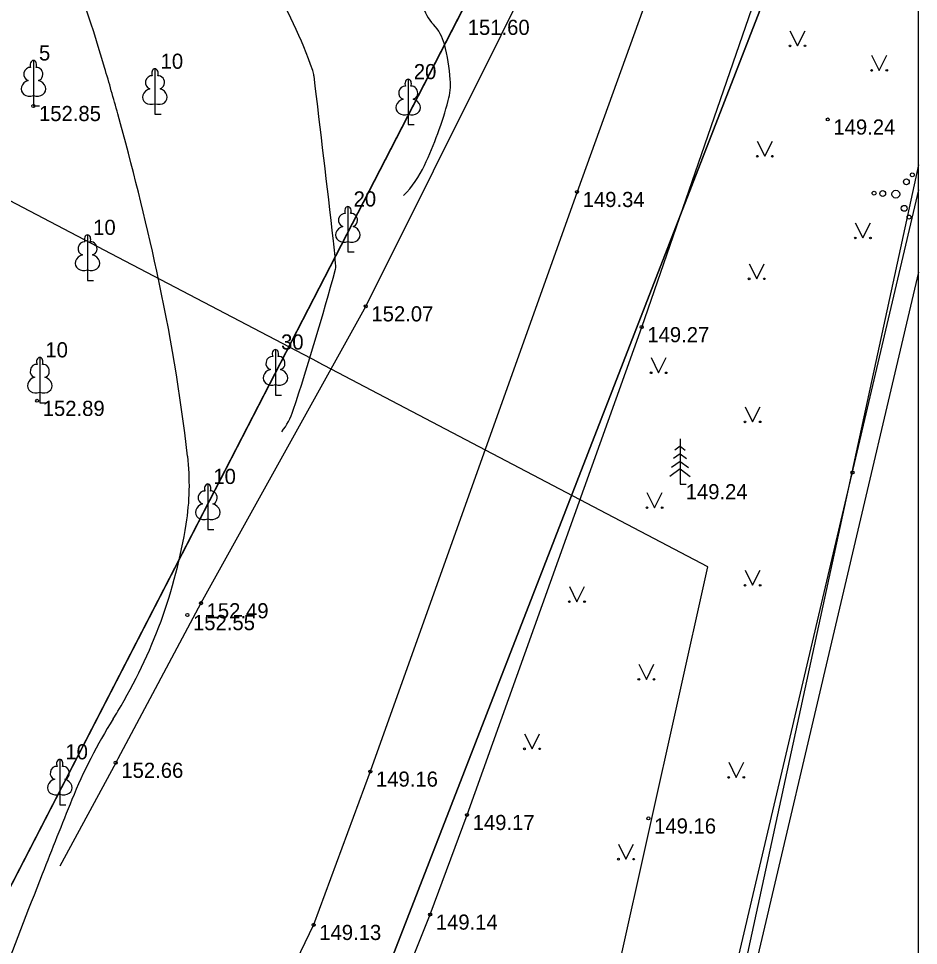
# Model space of a CAD drawing. Extents: x 635408 to 635605, y 303897 to 304038.
# Drawn here: x 635496.72 to 635526.42, y 303956.55 to 303987.14 of the extents above; entities that cross this region are included whole.
import ezdxf

# ---------------------------------------------------------------- set-up
doc = ezdxf.new("R2010")
doc.units = 0
for name, color, linetype in [('BUVE_BDET_####_####_#', 7, 'Continuous'), ('BUVE_EKAS_####_####_#', 7, 'Continuous'), ('BUVE_EKAS_VEKT_####_#', 7, 'Continuous'), ('CELI_CAPM_####_####_#', 7, 'Continuous'), ('GAZE_VADP_ZSPD_####_#', 7, 'Continuous'), ('RAMI_PLAN_####_TKST_#', 7, 'Continuous'), ('RELJ_AATZ_####_TKST_#', 7, 'Continuous'), ('RELJ_ELEM_####_####_#', 7, 'Continuous'), ('RELJ_HORZ_PAMT_####_#', 7, 'Continuous'), ('RELJ_HORZ_RESN_####_#', 7, 'Continuous'), ('RELJ_NOGA_####_####_#', 7, 'Continuous'), ('ROBZ_UZMR_####_####_#', 7, 'Continuous'), ('TERT_DIAM_####_TKST_#', 7, 'Continuous'), ('TERT_ELEM_####_####_#', 7, 'Continuous')]:
    doc.layers.add(name, color=color, linetype=linetype)

msp = doc.modelspace()

# ---------------------------------------------------------------- linework, layer by layer
at = {"layer": 'BUVE_BDET_####_####_#'}
msp.add_line((635526.422, 303981.489), (635516.059, 303937.367), dxfattribs=at)
at = {"layer": 'BUVE_EKAS_####_####_#'}
msp.add_line((635526.422, 303978.777), (635516.826, 303937.919), dxfattribs=at)
at = {"layer": 'BUVE_EKAS_VEKT_####_#'}
msp.add_line((635526.422, 303935.904), (635526.422, 303982.314), dxfattribs=at)
msp.add_lwpolyline([(635526.422, 303982.314), (635516.72, 303937.579), (635526.422, 303935.904)], dxfattribs=at)
at = {"layer": 'CELI_CAPM_####_####_#'}
for points in [[(635516.059, 303937.367), (635510.395, 303938.891), (635506.217, 303942.172), (635505.532, 303943.798), (635505.524, 303945.63), (635510.307, 303957.572), (635511.524, 303960.86), (635517.288, 303976.961), (635521.237, 303988.395), (635522.76, 303990.827), (635526.422, 303991.103)], [(635518.496, 303990.661), (635515.154, 303981.422), (635508.332, 303962.292), (635506.461, 303957.231), (635501.081, 303946.051)]]:
    msp.add_lwpolyline(points, dxfattribs=at)
at = {"layer": 'GAZE_VADP_ZSPD_####_#'}
for p, q in [((635519.467, 303969.052), (635506.596, 303975.805)), ((635511.141, 303931.556), (635519.467, 303969.052))]:
    msp.add_line(p, q, dxfattribs=at)
for points in [[(635471.994, 303993.961), (635500, 303979.273)], [(635500, 303979.273), (635506.599, 303975.812)]]:
    msp.add_lwpolyline(points, dxfattribs=at)
at = {"layer": 'RAMI_PLAN_####_TKST_#'}
msp.add_line((635526.422, 303931.556), (635526.422, 304027.057), dxfattribs=at)
msp.add_line((635526.422, 303931.556), (635526.422, 304027.057), dxfattribs=at)
at = {"layer": 'RELJ_ELEM_####_####_#'}
for centre in [(635497.211, 303984.259), (635523.429, 303983.813), (635515.154, 303981.422), (635508.182, 303977.647), (635517.288, 303976.961), (635497.334, 303974.528), (635524.246, 303972.159), (635502.743, 303967.848), (635502.294, 303967.457), (635499.929, 303962.582), (635508.332, 303962.292), (635511.524, 303960.86), (635517.512, 303960.746), (635510.307, 303957.572), (635506.461, 303957.231)]:
    msp.add_circle(centre, 0.05, dxfattribs=at)
at = {"layer": 'RELJ_HORZ_PAMT_####_#'}
for centre, radius, start, end in [((635452.132, 303971.574), 49.441, 16.3894, 22.0946), ((635511.535, 303987.988), 1.531, 194.9977, 223.0523), ((635509.298, 303985.898), 1.531, 15.0463, 43.0523), ((635504.865, 303984.706), 6.121, 3.9439, 15.0463), ((635405.433, 303957.84), 98.117, 15.46043, 16.38939), ((635508.884, 303984.983), 2.092, 344.8957, 3.9439), ((635498.39, 303987.816), 12.962, 334.8032, 344.8957), ((635405.433, 303957.84), 98.117, 12.34039, 15.46043), ((635506.804, 303983.857), 3.663, 315.755, 334.8032), ((635440.51, 303965.514), 62.21, 6.63523, 12.34039), ((635494.154, 303971.754), 8.205, 350.8832, 6.6352), ((635485.195, 303973.191), 17.279, 328.9634, 350.8832), ((635485.195, 303973.191), 17.279, 327.9819, 328.9634), ((635514.496, 303954.869), 17.279, 147.9819, 157.9206), ((635705.329, 303877.46), 223.215, 157.92062, 158.60045), ((635959.763, 303777.751), 496.488, 158.60045, 159.05628)]:
    msp.add_arc(centre, radius, start, end, dxfattribs=at)
at = {"layer": 'RELJ_HORZ_RESN_####_#'}
for centre, radius, start, end in [((635490.584, 303979.818), 16.812, 19.4927, 30.8231), ((635505.679, 303985.161), 0.8, 6.9166, 19.4927), ((634727.062, 303890.709), 785.125, 6.516001, 6.916595), ((635487.356, 303977.549), 19.887, 4.1041, 6.516), ((635421.823, 304001.94), 88.423, 341.72601, 344.87399), ((635506.877, 303978.95), 0.316, 344.874, 4.1041), ((635503.515, 303974.964), 2.391, 322.4959, 341.726)]:
    msp.add_arc(centre, radius, start, end, dxfattribs=at)
at = {"layer": 'RELJ_NOGA_####_####_#'}
for points in [[(635515.055, 303992.508), (635514.861, 303991.047), (635508.182, 303977.647)], [(635508.182, 303977.647), (635502.743, 303967.848), (635500, 303962.715)], [(635500, 303962.715), (635499.929, 303962.582)], [(635499.929, 303962.582), (635498.082, 303959.169)]]:
    msp.add_lwpolyline(points, dxfattribs=at)
at = {"layer": 'ROBZ_UZMR_####_####_#'}
msp.add_line((635486.892, 303939.963), (635515.348, 303995.137), dxfattribs=at)
for points in [[(635479.843, 303931.556), (635486.72, 303939.63), (635515.52, 303995.47), (635514.784, 304015.277), (635514.346, 304027.057)], [(635479.843, 303931.556), (635486.72, 303939.63), (635515.52, 303995.47), (635514.784, 304015.277), (635514.346, 304027.057)], [(635519.276, 304027.057), (635514.784, 304015.277), (635515.52, 303995.47), (635486.72, 303939.63), (635479.843, 303931.556)], [(635499.515, 303931.556), (635500.53, 303934.19), (635526.422, 304000.908)], [(635526.422, 304000.908), (635500.53, 303934.19), (635506.41, 303932.97), (635506.172, 303931.556)], [(635506.172, 303931.556), (635526.422, 303931.556), (635526.422, 304000.908)]]:
    msp.add_lwpolyline(points, dxfattribs=at)
at = {"layer": 'TERT_ELEM_####_####_#'}
for p, q in [((635522.181, 303986.742), (635522.431, 303986.242)), ((635522.431, 303986.242), (635522.681, 303986.742)), ((635524.877, 303985.932), (635525.127, 303985.432)), ((635525.127, 303985.432), (635525.377, 303985.932)), ((635497.211, 303984.606), (635497.211, 303984.259)), ((635501.225, 303984.332), (635501.225, 303983.985)), ((635497.211, 303984.259), (635497.411, 303984.259)), ((635501.225, 303983.985), (635501.425, 303983.985)), ((635509.582, 303983.989), (635509.582, 303983.642)), ((635509.582, 303983.642), (635509.782, 303983.642)), ((635521.103, 303983.1), (635521.353, 303982.6)), ((635521.353, 303982.6), (635521.603, 303983.1)), ((635524.338, 303980.402), (635524.588, 303979.902)), ((635524.588, 303979.902), (635524.838, 303980.402)), ((635507.594, 303979.787), (635507.594, 303979.44)), ((635507.594, 303979.44), (635507.794, 303979.44)), ((635498.999, 303978.85), (635498.999, 303978.503)), ((635520.833, 303979.053), (635521.083, 303978.553)), ((635521.083, 303978.553), (635521.333, 303979.053)), ((635498.999, 303978.503), (635499.199, 303978.503)), ((635517.598, 303975.951), (635517.848, 303975.451)), ((635517.848, 303975.451), (635518.098, 303975.951)), ((635505.2, 303975.065), (635505.2, 303974.718)), ((635497.422, 303974.807), (635497.422, 303974.46)), ((635505.2, 303974.718), (635505.4, 303974.718)), ((635497.422, 303974.46), (635497.622, 303974.46)), ((635520.698, 303974.332), (635520.948, 303973.832)), ((635520.948, 303973.832), (635521.198, 303974.332)), ((635518.554, 303973.027), (635518.378, 303972.899)), ((635518.554, 303973.277), (635518.554, 303971.777)), ((635518.554, 303973.027), (635518.728, 303972.899)), ((635518.554, 303972.777), (635518.338, 303972.619)), ((635518.554, 303972.777), (635518.77, 303972.619)), ((635518.554, 303972.527), (635518.276, 303972.323)), ((635518.554, 303972.527), (635518.832, 303972.323)), ((635518.554, 303972.277), (635518.222, 303972.033)), ((635518.554, 303972.277), (635518.888, 303972.033)), ((635518.554, 303971.777), (635518.754, 303971.777)), ((635517.463, 303971.5), (635517.713, 303971)), ((635517.713, 303971), (635517.963, 303971.5)), ((635502.965, 303970.629), (635502.965, 303970.282)), ((635502.965, 303970.282), (635503.165, 303970.282)), ((635520.698, 303968.937), (635520.948, 303968.437)), ((635520.948, 303968.437), (635521.198, 303968.937)), ((635514.902, 303968.397), (635515.152, 303967.897)), ((635515.152, 303967.897), (635515.402, 303968.397)), ((635517.194, 303965.834), (635517.444, 303965.334)), ((635517.444, 303965.334), (635517.694, 303965.834)), ((635513.419, 303963.541), (635513.669, 303963.041)), ((635513.669, 303963.041), (635513.919, 303963.541)), ((635520.159, 303962.597), (635520.409, 303962.097)), ((635520.409, 303962.097), (635520.659, 303962.597)), ((635498.082, 303961.541), (635498.082, 303961.194)), ((635498.082, 303961.194), (635498.282, 303961.194)), ((635516.52, 303959.899), (635516.77, 303959.399)), ((635516.77, 303959.399), (635517.02, 303959.899))]:
    msp.add_line(p, q, dxfattribs=at)
for points in [[(635497.211, 303985.759), (635497.211, 303984.606)], [(635497.301, 303985.527), (635497.3, 303985.528)], [(635501.225, 303985.485), (635501.225, 303984.332)], [(635501.315, 303985.253), (635501.314, 303985.254)], [(635509.582, 303985.142), (635509.582, 303983.989)], [(635509.672, 303984.91), (635509.671, 303984.911)], [(635507.594, 303980.94), (635507.594, 303979.787)], [(635507.684, 303980.708), (635507.683, 303980.709)], [(635498.999, 303980.003), (635498.999, 303978.85)], [(635499.089, 303979.771), (635499.088, 303979.772)], [(635505.2, 303976.218), (635505.2, 303975.065)], [(635497.422, 303975.96), (635497.422, 303974.807)], [(635505.29, 303975.986), (635505.289, 303975.987)], [(635497.512, 303975.728), (635497.511, 303975.729)], [(635502.965, 303971.782), (635502.965, 303970.629)], [(635503.055, 303971.55), (635503.054, 303971.551)], [(635498.082, 303962.694), (635498.082, 303961.541)], [(635498.172, 303962.462), (635498.171, 303962.463)]]:
    msp.add_lwpolyline(points, dxfattribs=at)
for centre, radius in [((635522.181, 303986.242), 0.028), ((635522.681, 303986.242), 0.0263), ((635524.877, 303985.432), 0.028), ((635525.377, 303985.432), 0.0263), ((635521.103, 303982.6), 0.028), ((635521.603, 303982.6), 0.0263), ((635526.22, 303981.986), 0.064), ((635526.024, 303981.755), 0.096), ((635524.958, 303981.381), 0.064), ((635525.242, 303981.368), 0.096), ((635525.676, 303981.347), 0.128), ((635525.952, 303980.88), 0.096), ((635526.11, 303980.591), 0.064), ((635524.338, 303979.902), 0.028), ((635524.838, 303979.902), 0.0263), ((635520.833, 303978.553), 0.028), ((635521.333, 303978.553), 0.0263), ((635517.598, 303975.451), 0.028), ((635518.098, 303975.451), 0.0263), ((635520.698, 303973.832), 0.028), ((635521.198, 303973.832), 0.0263), ((635517.463, 303971), 0.028), ((635517.963, 303971), 0.0263), ((635520.698, 303968.437), 0.028), ((635521.198, 303968.437), 0.0263), ((635514.902, 303967.897), 0.028), ((635515.402, 303967.897), 0.0263), ((635517.194, 303965.334), 0.028), ((635517.694, 303965.334), 0.0263), ((635513.419, 303963.041), 0.028), ((635513.919, 303963.041), 0.0263), ((635520.159, 303962.097), 0.028), ((635520.659, 303962.097), 0.0263), ((635516.52, 303959.399), 0.028), ((635517.02, 303959.399), 0.0263)]:
    msp.add_circle(centre, radius, dxfattribs=at)
for centre, major_axis, ratio, start_param, end_param in [((635497.083, 303985.314), (-0.039, -0.212), 0.861323, 3.141593, 6.283185), ((635497.211, 303985.609), (0, -0.15), 0.707107, 3.14537, 5.287485), ((635497.211, 303985.609), (0, -0.15), 0.707107, 0.995701, 3.137816), ((635497.339, 303985.314), (0.039, -0.212), 0.861323, 0, 3.141593), ((635501.097, 303985.04), (-0.039, -0.212), 0.861323, 3.141593, 6.283185), ((635501.225, 303985.335), (0, -0.15), 0.707107, 3.14537, 5.287485), ((635501.225, 303985.335), (0, -0.15), 0.707107, 0.995701, 3.137816), ((635501.353, 303985.04), (0.039, -0.212), 0.861323, 0, 3.141593), ((635497.121, 303984.852), (0.307, 0.095), 0.814445, 1.570796, 4.752015), ((635497.301, 303984.852), (-0.307, 0.095), 0.814445, 1.531171, 4.712389), ((635509.582, 303984.992), (0, -0.15), 0.707107, 3.14537, 5.287485), ((635509.582, 303984.992), (0, -0.15), 0.707107, 0.995701, 3.137816), ((635501.135, 303984.578), (0.307, 0.095), 0.814445, 1.570796, 4.752015), ((635501.315, 303984.578), (-0.307, 0.095), 0.814445, 1.531171, 4.712389), ((635509.454, 303984.697), (-0.039, -0.212), 0.861323, 3.141593, 6.283185), ((635509.71, 303984.697), (0.039, -0.212), 0.861323, 0, 3.141593), ((635509.492, 303984.235), (0.307, 0.095), 0.814445, 1.570796, 4.752015), ((635509.672, 303984.235), (-0.307, 0.095), 0.814445, 1.531171, 4.712389), ((635507.466, 303980.495), (-0.039, -0.212), 0.861323, 3.141593, 6.283185), ((635507.594, 303980.79), (0, -0.15), 0.707107, 3.14537, 5.287485), ((635507.594, 303980.79), (0, -0.15), 0.707107, 0.995701, 3.137816), ((635507.722, 303980.495), (0.039, -0.212), 0.861323, 0, 3.141593), ((635507.504, 303980.033), (0.307, 0.095), 0.814445, 1.570796, 4.752015), ((635507.684, 303980.033), (-0.307, 0.095), 0.814445, 1.531171, 4.712389), ((635498.871, 303979.558), (-0.039, -0.212), 0.861323, 3.141593, 6.283185), ((635498.999, 303979.853), (0, -0.15), 0.707107, 3.14537, 5.287485), ((635498.999, 303979.853), (0, -0.15), 0.707107, 0.995701, 3.137816), ((635499.127, 303979.558), (0.039, -0.212), 0.861323, 0, 3.141593), ((635498.909, 303979.096), (0.307, 0.095), 0.814445, 1.570796, 4.752015), ((635499.089, 303979.096), (-0.307, 0.095), 0.814445, 1.531171, 4.712389), ((635505.2, 303976.068), (0, -0.15), 0.707107, 3.14537, 5.287485), ((635505.2, 303976.068), (0, -0.15), 0.707107, 0.995701, 3.137816), ((635497.422, 303975.81), (0, -0.15), 0.707107, 3.14537, 5.287485), ((635497.422, 303975.81), (0, -0.15), 0.707107, 0.995701, 3.137816), ((635505.072, 303975.773), (-0.039, -0.212), 0.861323, 3.141593, 6.283185), ((635505.328, 303975.773), (0.039, -0.212), 0.861323, 0, 3.141593), ((635497.294, 303975.515), (-0.039, -0.212), 0.861323, 3.141593, 6.283185), ((635497.55, 303975.515), (0.039, -0.212), 0.861323, 0, 3.141593), ((635505.11, 303975.311), (0.307, 0.095), 0.814445, 1.570796, 4.752015), ((635505.29, 303975.311), (-0.307, 0.095), 0.814445, 1.531171, 4.712389), ((635497.332, 303975.053), (0.307, 0.095), 0.814445, 1.570796, 4.752015), ((635497.512, 303975.053), (-0.307, 0.095), 0.814445, 1.531171, 4.712389), ((635502.965, 303971.632), (0, -0.15), 0.707107, 3.14537, 5.287485), ((635502.965, 303971.632), (0, -0.15), 0.707107, 0.995701, 3.137816), ((635502.837, 303971.337), (-0.039, -0.212), 0.861323, 3.141593, 6.283185), ((635503.093, 303971.337), (0.039, -0.212), 0.861323, 0, 3.141593), ((635502.875, 303970.875), (0.307, 0.095), 0.814445, 1.570796, 4.752015), ((635503.055, 303970.875), (-0.307, 0.095), 0.814445, 1.531171, 4.712389), ((635498.082, 303962.544), (0, -0.15), 0.707107, 3.14537, 5.287485), ((635498.082, 303962.544), (0, -0.15), 0.707107, 0.995701, 3.137816), ((635497.954, 303962.249), (-0.039, -0.212), 0.861323, 3.141593, 6.283185), ((635498.21, 303962.249), (0.039, -0.212), 0.861323, 0, 3.141593), ((635497.992, 303961.787), (0.307, 0.095), 0.814445, 1.570796, 4.752015), ((635498.172, 303961.787), (-0.307, 0.095), 0.814445, 1.531171, 4.712389)]:
    msp.add_ellipse(centre, major_axis=major_axis, ratio=ratio, start_param=start_param, end_param=end_param, dxfattribs=at)

# ---------------------------------------------------------------- texts
at = {"layer": 'RELJ_AATZ_####_TKST_#'}
for s, p in [(' 151.60', (635511.36, 303986.604)), (' 152.85', (635497.211, 303983.759)), (' 149.24', (635523.429, 303983.313)), (' 149.34', (635515.154, 303980.922)), (' 152.07', (635508.182, 303977.147)), (' 149.27', (635517.288, 303976.461)), (' 152.89', (635497.334, 303974.028)), (' 149.24', (635518.554, 303971.277)), (' 152.49', (635502.743, 303967.348)), (' 152.55', (635502.294, 303966.957)), (' 152.66', (635499.929, 303962.082)), (' 149.16', (635508.332, 303961.792)), (' 149.17', (635511.524, 303960.36)), (' 149.16', (635517.512, 303960.246)), (' 149.14', (635510.307, 303957.072)), (' 149.13', (635506.461, 303956.731))]:
    msp.add_text(s, height=0.5, dxfattribs=at).set_placement(p)
at = {"layer": 'TERT_DIAM_####_TKST_#'}
for s, p in [(' 5', (635497.211, 303985.759)), (' 10', (635501.225, 303985.485)), (' 20', (635509.582, 303985.142)), (' 20', (635507.594, 303980.94)), (' 10', (635498.999, 303980.003)), (' 30', (635505.2, 303976.218)), (' 10', (635497.422, 303975.96)), (' 10', (635502.965, 303971.782)), (' 10', (635498.082, 303962.694))]:
    msp.add_text(s, height=0.5, rotation=360, dxfattribs=at).set_placement(p)

doc.saveas('drawing.dxf')
